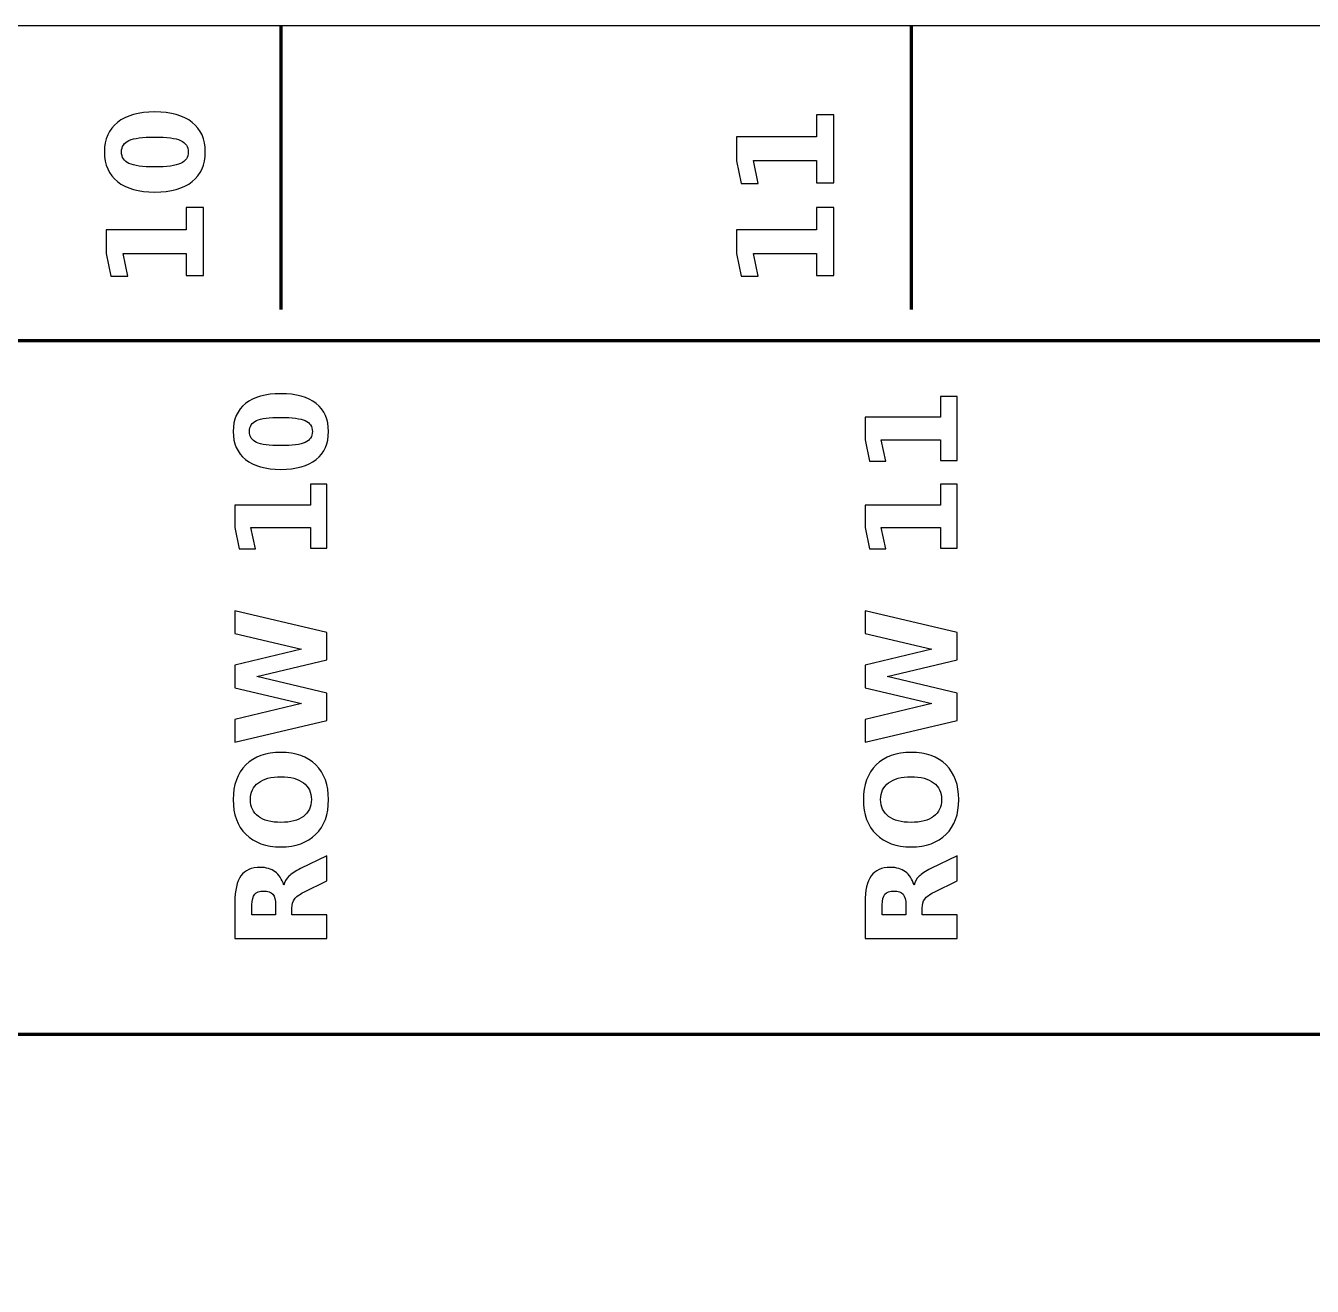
# Model space of a CAD drawing. Header units: centimetres. Extents: x -27.5 to 5.5, y -16.9 to -12.8.
# Drawn here: x -17.212 to -15.17, y -14.85 to -12.85 of the extents above; entities that cross this region are included whole.
import ezdxf

# ---------------------------------------------------------------- set-up
doc = ezdxf.new("R2010")
doc.units = ezdxf.units.CM
doc.header["$MEASUREMENT"] = 0
doc.layers.add('Layer 1', color=7, linetype='Continuous')

msp = doc.modelspace()

# ---------------------------------------------------------------- linework, layer by layer
at = {"layer": 'Layer 1', "color": 7}
msp.add_open_spline([(-27.5, -12.85), (-27.5, -12.85), (5.5, -12.85), (5.5, -12.85), (5.5, -12.85), (5.5, -12.85), (5.5, -16.85), (5.5, -16.85), (5.5, -16.85), (5.5, -16.85), (-27.5, -16.85), (-27.5, -16.85), (-27.5, -16.85), (-27.5, -16.85), (-27.5, -12.85), (-27.5, -12.85)], degree=3, knots=[0, 0, 0, 0, 0.25, 0.25, 0.25, 0.25, 0.5, 0.5, 0.5, 0.5, 0.75, 0.75, 0.75, 0.75, 1, 1, 1, 1], dxfattribs=at)
at = {"layer": 'Layer 1', "color": 250, "lineweight": 106}
for points in [[(-16.80684, -12.85), (-16.80684, -12.85), (-16.80686, -13.29999), (-16.80686, -13.29999)], [(-15.80684, -12.85), (-15.80684, -12.85), (-15.80686, -13.29999), (-15.80686, -13.29999)]]:
    msp.add_open_spline(points, degree=3, dxfattribs=at)
at = {"layer": 'Layer 1', "color": 250}
for points, knots in [([(-17.00671, -12.98679), (-16.98114, -12.98679), (-16.96142, -12.99229), (-16.94752, -13.00333), (-16.94752, -13.00333), (-16.93365, -13.01434), (-16.9267, -13.03), (-16.9267, -13.05025), (-16.9267, -13.05025), (-16.9267, -13.07057), (-16.93365, -13.08627), (-16.94752, -13.09728), (-16.94752, -13.09728), (-16.96142, -13.10832), (-16.98114, -13.11383), (-17.00671, -13.11383), (-17.00671, -13.11383), (-17.03232, -13.11383), (-17.05208, -13.10832), (-17.06598, -13.09728), (-17.06598, -13.09728), (-17.07984, -13.08627), (-17.08679, -13.07057), (-17.08679, -13.05025), (-17.08679, -13.05025), (-17.08679, -13.03), (-17.07984, -13.01434), (-17.06598, -13.00333), (-17.06598, -13.00333), (-17.05208, -12.99229), (-17.03232, -12.98679), (-17.00671, -12.98679)], [0, 0, 0, 0, 0.125, 0.125, 0.125, 0.125, 0.25, 0.25, 0.25, 0.25, 0.375, 0.375, 0.375, 0.375, 0.5, 0.5, 0.5, 0.5, 0.625, 0.625, 0.625, 0.625, 0.75, 0.75, 0.75, 0.75, 0.875, 0.875, 0.875, 0.875, 1, 1, 1, 1]), ([(-15.95718, -13.09915), (-15.95718, -13.09915), (-15.95718, -13.06401), (-15.95718, -13.06401), (-15.95718, -13.06401), (-15.95718, -13.06401), (-16.05691, -13.06401), (-16.05691, -13.06401), (-16.05691, -13.06401), (-16.05691, -13.06401), (-16.04947, -13.10007), (-16.04947, -13.10007), (-16.04947, -13.10007), (-16.04947, -13.10007), (-16.07656, -13.10007), (-16.07656, -13.10007), (-16.07656, -13.10007), (-16.07656, -13.10007), (-16.08401, -13.06422), (-16.08401, -13.06422), (-16.08401, -13.06422), (-16.08401, -13.06422), (-16.08401, -13.02641), (-16.08401, -13.02641), (-16.08401, -13.02641), (-16.08401, -13.02641), (-15.95718, -13.02641), (-15.95718, -13.02641), (-15.95718, -13.02641), (-15.95718, -13.02641), (-15.95718, -12.99127), (-15.95718, -12.99127), (-15.95718, -12.99127), (-15.95718, -12.99127), (-15.9297, -12.99127), (-15.9297, -12.99127), (-15.9297, -12.99127), (-15.9297, -12.99127), (-15.9297, -13.09915), (-15.9297, -13.09915), (-15.9297, -13.09915), (-15.9297, -13.09915), (-15.95718, -13.09915), (-15.95718, -13.09915)], [0, 0, 0, 0, 0.0909091, 0.0909091, 0.0909091, 0.0909091, 0.1818182, 0.1818182, 0.1818182, 0.1818182, 0.2727273, 0.2727273, 0.2727273, 0.2727273, 0.3636364, 0.3636364, 0.3636364, 0.3636364, 0.4545455, 0.4545455, 0.4545455, 0.4545455, 0.5454545, 0.5454545, 0.5454545, 0.5454545, 0.6363636, 0.6363636, 0.6363636, 0.6363636, 0.7272727, 0.7272727, 0.7272727, 0.7272727, 0.8181818, 0.8181818, 0.8181818, 0.8181818, 0.9090909, 0.9090909, 0.9090909, 0.9090909, 1, 1, 1, 1]), ([(-17.00699, -13.02658), (-17.02629, -13.02658), (-17.03987, -13.02838), (-17.04778, -13.03201), (-17.04778, -13.03201), (-17.05564, -13.03561), (-17.05959, -13.04172), (-17.05959, -13.05025), (-17.05959, -13.05025), (-17.05959, -13.05879), (-17.05564, -13.06489), (-17.04778, -13.06856), (-17.04778, -13.06856), (-17.03987, -13.0722), (-17.02629, -13.07403), (-17.00699, -13.07403), (-17.00699, -13.07403), (-16.98752, -13.07403), (-16.97376, -13.0722), (-16.96579, -13.06856), (-16.96579, -13.06856), (-16.95778, -13.06489), (-16.9538, -13.05879), (-16.9538, -13.05025), (-16.9538, -13.05025), (-16.9538, -13.04179), (-16.95778, -13.03572), (-16.96579, -13.03205), (-16.96579, -13.03205), (-16.97376, -13.02842), (-16.98752, -13.02658), (-17.00699, -13.02658)], [0, 0, 0, 0, 0.125, 0.125, 0.125, 0.125, 0.25, 0.25, 0.25, 0.25, 0.375, 0.375, 0.375, 0.375, 0.5, 0.5, 0.5, 0.5, 0.625, 0.625, 0.625, 0.625, 0.75, 0.75, 0.75, 0.75, 0.875, 0.875, 0.875, 0.875, 1, 1, 1, 1]), ([(-16.95718, -13.24644), (-16.95718, -13.24644), (-16.95718, -13.2113), (-16.95718, -13.2113), (-16.95718, -13.2113), (-16.95718, -13.2113), (-17.05691, -13.2113), (-17.05691, -13.2113), (-17.05691, -13.2113), (-17.05691, -13.2113), (-17.04947, -13.24736), (-17.04947, -13.24736), (-17.04947, -13.24736), (-17.04947, -13.24736), (-17.07656, -13.24736), (-17.07656, -13.24736), (-17.07656, -13.24736), (-17.07656, -13.24736), (-17.08401, -13.21151), (-17.08401, -13.21151), (-17.08401, -13.21151), (-17.08401, -13.21151), (-17.08401, -13.1737), (-17.08401, -13.1737), (-17.08401, -13.1737), (-17.08401, -13.1737), (-16.95718, -13.1737), (-16.95718, -13.1737), (-16.95718, -13.1737), (-16.95718, -13.1737), (-16.95718, -13.13856), (-16.95718, -13.13856), (-16.95718, -13.13856), (-16.95718, -13.13856), (-16.9297, -13.13856), (-16.9297, -13.13856), (-16.9297, -13.13856), (-16.9297, -13.13856), (-16.9297, -13.24644), (-16.9297, -13.24644), (-16.9297, -13.24644), (-16.9297, -13.24644), (-16.95718, -13.24644), (-16.95718, -13.24644)], [0, 0, 0, 0, 0.0909091, 0.0909091, 0.0909091, 0.0909091, 0.1818182, 0.1818182, 0.1818182, 0.1818182, 0.2727273, 0.2727273, 0.2727273, 0.2727273, 0.3636364, 0.3636364, 0.3636364, 0.3636364, 0.4545455, 0.4545455, 0.4545455, 0.4545455, 0.5454545, 0.5454545, 0.5454545, 0.5454545, 0.6363636, 0.6363636, 0.6363636, 0.6363636, 0.7272727, 0.7272727, 0.7272727, 0.7272727, 0.8181818, 0.8181818, 0.8181818, 0.8181818, 0.9090909, 0.9090909, 0.9090909, 0.9090909, 1, 1, 1, 1]), ([(-15.95718, -13.24644), (-15.95718, -13.24644), (-15.95718, -13.2113), (-15.95718, -13.2113), (-15.95718, -13.2113), (-15.95718, -13.2113), (-16.05691, -13.2113), (-16.05691, -13.2113), (-16.05691, -13.2113), (-16.05691, -13.2113), (-16.04947, -13.24736), (-16.04947, -13.24736), (-16.04947, -13.24736), (-16.04947, -13.24736), (-16.07656, -13.24736), (-16.07656, -13.24736), (-16.07656, -13.24736), (-16.07656, -13.24736), (-16.08401, -13.21151), (-16.08401, -13.21151), (-16.08401, -13.21151), (-16.08401, -13.21151), (-16.08401, -13.1737), (-16.08401, -13.1737), (-16.08401, -13.1737), (-16.08401, -13.1737), (-15.95718, -13.1737), (-15.95718, -13.1737), (-15.95718, -13.1737), (-15.95718, -13.1737), (-15.95718, -13.13856), (-15.95718, -13.13856), (-15.95718, -13.13856), (-15.95718, -13.13856), (-15.9297, -13.13856), (-15.9297, -13.13856), (-15.9297, -13.13856), (-15.9297, -13.13856), (-15.9297, -13.24644), (-15.9297, -13.24644), (-15.9297, -13.24644), (-15.9297, -13.24644), (-15.95718, -13.24644), (-15.95718, -13.24644)], [0, 0, 0, 0, 0.0909091, 0.0909091, 0.0909091, 0.0909091, 0.1818182, 0.1818182, 0.1818182, 0.1818182, 0.2727273, 0.2727273, 0.2727273, 0.2727273, 0.3636364, 0.3636364, 0.3636364, 0.3636364, 0.4545455, 0.4545455, 0.4545455, 0.4545455, 0.5454545, 0.5454545, 0.5454545, 0.5454545, 0.6363636, 0.6363636, 0.6363636, 0.6363636, 0.7272727, 0.7272727, 0.7272727, 0.7272727, 0.8181818, 0.8181818, 0.8181818, 0.8181818, 0.9090909, 0.9090909, 0.9090909, 0.9090909, 1, 1, 1, 1]), ([(-16.80681, -13.43382), (-16.78264, -13.43382), (-16.76401, -13.43902), (-16.75087, -13.44945), (-16.75087, -13.44945), (-16.73777, -13.45985), (-16.73121, -13.47465), (-16.73121, -13.49379), (-16.73121, -13.49379), (-16.73121, -13.51299), (-16.73777, -13.52782), (-16.75087, -13.53822), (-16.75087, -13.53822), (-16.76401, -13.54865), (-16.78264, -13.55385), (-16.80681, -13.55385), (-16.80681, -13.55385), (-16.83101, -13.55385), (-16.84967, -13.54865), (-16.86281, -13.53822), (-16.86281, -13.53822), (-16.87591, -13.52782), (-16.88247, -13.51299), (-16.88247, -13.49379), (-16.88247, -13.49379), (-16.88247, -13.47465), (-16.87591, -13.45985), (-16.86281, -13.44945), (-16.86281, -13.44945), (-16.84967, -13.43902), (-16.83101, -13.43382), (-16.80681, -13.43382)], [0, 0, 0, 0, 0.125, 0.125, 0.125, 0.125, 0.25, 0.25, 0.25, 0.25, 0.375, 0.375, 0.375, 0.375, 0.5, 0.5, 0.5, 0.5, 0.625, 0.625, 0.625, 0.625, 0.75, 0.75, 0.75, 0.75, 0.875, 0.875, 0.875, 0.875, 1, 1, 1, 1]), ([(-15.76001, -13.53999), (-15.76001, -13.53999), (-15.76001, -13.50679), (-15.76001, -13.50679), (-15.76001, -13.50679), (-15.76001, -13.50679), (-15.85424, -13.50679), (-15.85424, -13.50679), (-15.85424, -13.50679), (-15.85424, -13.50679), (-15.84721, -13.54085), (-15.84721, -13.54085), (-15.84721, -13.54085), (-15.84721, -13.54085), (-15.87281, -13.54085), (-15.87281, -13.54085), (-15.87281, -13.54085), (-15.87281, -13.54085), (-15.87984, -13.50699), (-15.87984, -13.50699), (-15.87984, -13.50699), (-15.87984, -13.50699), (-15.87984, -13.47125), (-15.87984, -13.47125), (-15.87984, -13.47125), (-15.87984, -13.47125), (-15.76001, -13.47125), (-15.76001, -13.47125), (-15.76001, -13.47125), (-15.76001, -13.47125), (-15.76001, -13.43805), (-15.76001, -13.43805), (-15.76001, -13.43805), (-15.76001, -13.43805), (-15.73404, -13.43805), (-15.73404, -13.43805), (-15.73404, -13.43805), (-15.73404, -13.43805), (-15.73404, -13.53999), (-15.73404, -13.53999), (-15.73404, -13.53999), (-15.73404, -13.53999), (-15.76001, -13.53999), (-15.76001, -13.53999)], [0, 0, 0, 0, 0.0909091, 0.0909091, 0.0909091, 0.0909091, 0.1818182, 0.1818182, 0.1818182, 0.1818182, 0.2727273, 0.2727273, 0.2727273, 0.2727273, 0.3636364, 0.3636364, 0.3636364, 0.3636364, 0.4545455, 0.4545455, 0.4545455, 0.4545455, 0.5454545, 0.5454545, 0.5454545, 0.5454545, 0.6363636, 0.6363636, 0.6363636, 0.6363636, 0.7272727, 0.7272727, 0.7272727, 0.7272727, 0.8181818, 0.8181818, 0.8181818, 0.8181818, 0.9090909, 0.9090909, 0.9090909, 0.9090909, 1, 1, 1, 1]), ([(-16.80707, -13.47142), (-16.82531, -13.47142), (-16.83814, -13.47312), (-16.84561, -13.47655), (-16.84561, -13.47655), (-16.85304, -13.47995), (-16.85677, -13.48572), (-16.85677, -13.49379), (-16.85677, -13.49379), (-16.85677, -13.50185), (-16.85304, -13.50762), (-16.84561, -13.51109), (-16.84561, -13.51109), (-16.83814, -13.51452), (-16.82531, -13.51625), (-16.80707, -13.51625), (-16.80707, -13.51625), (-16.78867, -13.51625), (-16.77567, -13.51452), (-16.76814, -13.51109), (-16.76814, -13.51109), (-16.76057, -13.50762), (-16.75681, -13.50185), (-16.75681, -13.49379), (-16.75681, -13.49379), (-16.75681, -13.48579), (-16.76057, -13.48005), (-16.76814, -13.47659), (-16.76814, -13.47659), (-16.77567, -13.47315), (-16.78867, -13.47142), (-16.80707, -13.47142)], [0, 0, 0, 0, 0.125, 0.125, 0.125, 0.125, 0.25, 0.25, 0.25, 0.25, 0.375, 0.375, 0.375, 0.375, 0.5, 0.5, 0.5, 0.5, 0.625, 0.625, 0.625, 0.625, 0.75, 0.75, 0.75, 0.75, 0.875, 0.875, 0.875, 0.875, 1, 1, 1, 1]), ([(-16.76001, -13.67916), (-16.76001, -13.67916), (-16.76001, -13.64596), (-16.76001, -13.64596), (-16.76001, -13.64596), (-16.76001, -13.64596), (-16.85424, -13.64596), (-16.85424, -13.64596), (-16.85424, -13.64596), (-16.85424, -13.64596), (-16.84721, -13.68002), (-16.84721, -13.68002), (-16.84721, -13.68002), (-16.84721, -13.68002), (-16.87281, -13.68002), (-16.87281, -13.68002), (-16.87281, -13.68002), (-16.87281, -13.68002), (-16.87984, -13.64616), (-16.87984, -13.64616), (-16.87984, -13.64616), (-16.87984, -13.64616), (-16.87984, -13.61042), (-16.87984, -13.61042), (-16.87984, -13.61042), (-16.87984, -13.61042), (-16.76001, -13.61042), (-16.76001, -13.61042), (-16.76001, -13.61042), (-16.76001, -13.61042), (-16.76001, -13.57722), (-16.76001, -13.57722), (-16.76001, -13.57722), (-16.76001, -13.57722), (-16.73404, -13.57722), (-16.73404, -13.57722), (-16.73404, -13.57722), (-16.73404, -13.57722), (-16.73404, -13.67916), (-16.73404, -13.67916), (-16.73404, -13.67916), (-16.73404, -13.67916), (-16.76001, -13.67916), (-16.76001, -13.67916)], [0, 0, 0, 0, 0.0909091, 0.0909091, 0.0909091, 0.0909091, 0.1818182, 0.1818182, 0.1818182, 0.1818182, 0.2727273, 0.2727273, 0.2727273, 0.2727273, 0.3636364, 0.3636364, 0.3636364, 0.3636364, 0.4545455, 0.4545455, 0.4545455, 0.4545455, 0.5454545, 0.5454545, 0.5454545, 0.5454545, 0.6363636, 0.6363636, 0.6363636, 0.6363636, 0.7272727, 0.7272727, 0.7272727, 0.7272727, 0.8181818, 0.8181818, 0.8181818, 0.8181818, 0.9090909, 0.9090909, 0.9090909, 0.9090909, 1, 1, 1, 1]), ([(-15.76001, -13.67916), (-15.76001, -13.67916), (-15.76001, -13.64596), (-15.76001, -13.64596), (-15.76001, -13.64596), (-15.76001, -13.64596), (-15.85424, -13.64596), (-15.85424, -13.64596), (-15.85424, -13.64596), (-15.85424, -13.64596), (-15.84721, -13.68002), (-15.84721, -13.68002), (-15.84721, -13.68002), (-15.84721, -13.68002), (-15.87281, -13.68002), (-15.87281, -13.68002), (-15.87281, -13.68002), (-15.87281, -13.68002), (-15.87984, -13.64616), (-15.87984, -13.64616), (-15.87984, -13.64616), (-15.87984, -13.64616), (-15.87984, -13.61042), (-15.87984, -13.61042), (-15.87984, -13.61042), (-15.87984, -13.61042), (-15.76001, -13.61042), (-15.76001, -13.61042), (-15.76001, -13.61042), (-15.76001, -13.61042), (-15.76001, -13.57722), (-15.76001, -13.57722), (-15.76001, -13.57722), (-15.76001, -13.57722), (-15.73404, -13.57722), (-15.73404, -13.57722), (-15.73404, -13.57722), (-15.73404, -13.57722), (-15.73404, -13.67916), (-15.73404, -13.67916), (-15.73404, -13.67916), (-15.73404, -13.67916), (-15.76001, -13.67916), (-15.76001, -13.67916)], [0, 0, 0, 0, 0.0909091, 0.0909091, 0.0909091, 0.0909091, 0.1818182, 0.1818182, 0.1818182, 0.1818182, 0.2727273, 0.2727273, 0.2727273, 0.2727273, 0.3636364, 0.3636364, 0.3636364, 0.3636364, 0.4545455, 0.4545455, 0.4545455, 0.4545455, 0.5454545, 0.5454545, 0.5454545, 0.5454545, 0.6363636, 0.6363636, 0.6363636, 0.6363636, 0.7272727, 0.7272727, 0.7272727, 0.7272727, 0.8181818, 0.8181818, 0.8181818, 0.8181818, 0.9090909, 0.9090909, 0.9090909, 0.9090909, 1, 1, 1, 1]), ([(-16.87984, -13.98685), (-16.87984, -13.98685), (-16.87984, -13.95082), (-16.87984, -13.95082), (-16.87984, -13.95082), (-16.87984, -13.95082), (-16.77387, -13.92562), (-16.77387, -13.92562), (-16.77387, -13.92562), (-16.77387, -13.92562), (-16.87984, -13.90062), (-16.87984, -13.90062), (-16.87984, -13.90062), (-16.87984, -13.90062), (-16.87984, -13.86439), (-16.87984, -13.86439), (-16.87984, -13.86439), (-16.87984, -13.86439), (-16.77387, -13.83939), (-16.77387, -13.83939), (-16.77387, -13.83939), (-16.77387, -13.83939), (-16.87984, -13.81419), (-16.87984, -13.81419), (-16.87984, -13.81419), (-16.87984, -13.81419), (-16.87984, -13.77845), (-16.87984, -13.77845), (-16.87984, -13.77845), (-16.87984, -13.77845), (-16.73404, -13.81282), (-16.73404, -13.81282), (-16.73404, -13.81282), (-16.73404, -13.81282), (-16.73404, -13.85619), (-16.73404, -13.85619), (-16.73404, -13.85619), (-16.73404, -13.85619), (-16.84487, -13.88265), (-16.84487, -13.88265), (-16.84487, -13.88265), (-16.84487, -13.88265), (-16.73404, -13.90882), (-16.73404, -13.90882), (-16.73404, -13.90882), (-16.73404, -13.90882), (-16.73404, -13.95219), (-16.73404, -13.95219), (-16.73404, -13.95219), (-16.73404, -13.95219), (-16.87984, -13.98685), (-16.87984, -13.98685)], [0, 0, 0, 0, 0.0769231, 0.0769231, 0.0769231, 0.0769231, 0.1538462, 0.1538462, 0.1538462, 0.1538462, 0.2307692, 0.2307692, 0.2307692, 0.2307692, 0.3076923, 0.3076923, 0.3076923, 0.3076923, 0.3846154, 0.3846154, 0.3846154, 0.3846154, 0.4615385, 0.4615385, 0.4615385, 0.4615385, 0.5384615, 0.5384615, 0.5384615, 0.5384615, 0.6153846, 0.6153846, 0.6153846, 0.6153846, 0.6923077, 0.6923077, 0.6923077, 0.6923077, 0.7692308, 0.7692308, 0.7692308, 0.7692308, 0.8461538, 0.8461538, 0.8461538, 0.8461538, 0.9230769, 0.9230769, 0.9230769, 0.9230769, 1, 1, 1, 1]), ([(-15.87984, -13.98685), (-15.87984, -13.98685), (-15.87984, -13.95082), (-15.87984, -13.95082), (-15.87984, -13.95082), (-15.87984, -13.95082), (-15.77387, -13.92562), (-15.77387, -13.92562), (-15.77387, -13.92562), (-15.77387, -13.92562), (-15.87984, -13.90062), (-15.87984, -13.90062), (-15.87984, -13.90062), (-15.87984, -13.90062), (-15.87984, -13.86439), (-15.87984, -13.86439), (-15.87984, -13.86439), (-15.87984, -13.86439), (-15.77387, -13.83939), (-15.77387, -13.83939), (-15.77387, -13.83939), (-15.77387, -13.83939), (-15.87984, -13.81419), (-15.87984, -13.81419), (-15.87984, -13.81419), (-15.87984, -13.81419), (-15.87984, -13.77845), (-15.87984, -13.77845), (-15.87984, -13.77845), (-15.87984, -13.77845), (-15.73404, -13.81282), (-15.73404, -13.81282), (-15.73404, -13.81282), (-15.73404, -13.81282), (-15.73404, -13.85619), (-15.73404, -13.85619), (-15.73404, -13.85619), (-15.73404, -13.85619), (-15.84487, -13.88265), (-15.84487, -13.88265), (-15.84487, -13.88265), (-15.84487, -13.88265), (-15.73404, -13.90882), (-15.73404, -13.90882), (-15.73404, -13.90882), (-15.73404, -13.90882), (-15.73404, -13.95219), (-15.73404, -13.95219), (-15.73404, -13.95219), (-15.73404, -13.95219), (-15.87984, -13.98685), (-15.87984, -13.98685)], [0, 0, 0, 0, 0.0769231, 0.0769231, 0.0769231, 0.0769231, 0.1538462, 0.1538462, 0.1538462, 0.1538462, 0.2307692, 0.2307692, 0.2307692, 0.2307692, 0.3076923, 0.3076923, 0.3076923, 0.3076923, 0.3846154, 0.3846154, 0.3846154, 0.3846154, 0.4615385, 0.4615385, 0.4615385, 0.4615385, 0.5384615, 0.5384615, 0.5384615, 0.5384615, 0.6153846, 0.6153846, 0.6153846, 0.6153846, 0.6923077, 0.6923077, 0.6923077, 0.6923077, 0.7692308, 0.7692308, 0.7692308, 0.7692308, 0.8461538, 0.8461538, 0.8461538, 0.8461538, 0.9230769, 0.9230769, 0.9230769, 0.9230769, 1, 1, 1, 1]), ([(-16.88247, -14.07788), (-16.88247, -14.05445), (-16.87577, -14.03608), (-16.86234, -14.02282), (-16.86234, -14.02282), (-16.84894, -14.00952), (-16.83041, -14.00288), (-16.80681, -14.00288), (-16.80681, -14.00288), (-16.78324, -14.00288), (-16.76474, -14.00952), (-16.75134, -14.02282), (-16.75134, -14.02282), (-16.73791, -14.03608), (-16.73121, -14.05445), (-16.73121, -14.07788), (-16.73121, -14.07788), (-16.73121, -14.10125), (-16.73791, -14.11958), (-16.75134, -14.13292), (-16.75134, -14.13292), (-16.76474, -14.14622), (-16.78324, -14.15288), (-16.80681, -14.15288), (-16.80681, -14.15288), (-16.83041, -14.15288), (-16.84894, -14.14622), (-16.86234, -14.13292), (-16.86234, -14.13292), (-16.87577, -14.11958), (-16.88247, -14.10125), (-16.88247, -14.07788)], [0, 0, 0, 0, 0.125, 0.125, 0.125, 0.125, 0.25, 0.25, 0.25, 0.25, 0.375, 0.375, 0.375, 0.375, 0.5, 0.5, 0.5, 0.5, 0.625, 0.625, 0.625, 0.625, 0.75, 0.75, 0.75, 0.75, 0.875, 0.875, 0.875, 0.875, 1, 1, 1, 1]), ([(-15.88247, -14.07788), (-15.88247, -14.05445), (-15.87577, -14.03608), (-15.86234, -14.02282), (-15.86234, -14.02282), (-15.84894, -14.00952), (-15.83041, -14.00288), (-15.80681, -14.00288), (-15.80681, -14.00288), (-15.78324, -14.00288), (-15.76474, -14.00952), (-15.75134, -14.02282), (-15.75134, -14.02282), (-15.73791, -14.03608), (-15.73121, -14.05445), (-15.73121, -14.07788), (-15.73121, -14.07788), (-15.73121, -14.10125), (-15.73791, -14.11958), (-15.75134, -14.13292), (-15.75134, -14.13292), (-15.76474, -14.14622), (-15.78324, -14.15288), (-15.80681, -14.15288), (-15.80681, -14.15288), (-15.83041, -14.15288), (-15.84894, -14.14622), (-15.86234, -14.13292), (-15.86234, -14.13292), (-15.87577, -14.11958), (-15.88247, -14.10125), (-15.88247, -14.07788)], [0, 0, 0, 0, 0.125, 0.125, 0.125, 0.125, 0.25, 0.25, 0.25, 0.25, 0.375, 0.375, 0.375, 0.375, 0.5, 0.5, 0.5, 0.5, 0.625, 0.625, 0.625, 0.625, 0.75, 0.75, 0.75, 0.75, 0.875, 0.875, 0.875, 0.875, 1, 1, 1, 1]), ([(-16.85524, -14.07788), (-16.85524, -14.08935), (-16.85101, -14.09822), (-16.84254, -14.10455), (-16.84254, -14.10455), (-16.83407, -14.11085), (-16.82217, -14.11402), (-16.80681, -14.11402), (-16.80681, -14.11402), (-16.79147, -14.11402), (-16.77961, -14.11085), (-16.77114, -14.10455), (-16.77114, -14.10455), (-16.76267, -14.09822), (-16.75844, -14.08935), (-16.75844, -14.07788), (-16.75844, -14.07788), (-16.75844, -14.06635), (-16.76267, -14.05745), (-16.77114, -14.05112), (-16.77114, -14.05112), (-16.77961, -14.04482), (-16.79147, -14.04165), (-16.80681, -14.04165), (-16.80681, -14.04165), (-16.82217, -14.04165), (-16.83407, -14.04482), (-16.84254, -14.05112), (-16.84254, -14.05112), (-16.85101, -14.05745), (-16.85524, -14.06635), (-16.85524, -14.07788)], [0, 0, 0, 0, 0.125, 0.125, 0.125, 0.125, 0.25, 0.25, 0.25, 0.25, 0.375, 0.375, 0.375, 0.375, 0.5, 0.5, 0.5, 0.5, 0.625, 0.625, 0.625, 0.625, 0.75, 0.75, 0.75, 0.75, 0.875, 0.875, 0.875, 0.875, 1, 1, 1, 1]), ([(-15.85524, -14.07788), (-15.85524, -14.08935), (-15.85101, -14.09822), (-15.84254, -14.10455), (-15.84254, -14.10455), (-15.83407, -14.11085), (-15.82217, -14.11402), (-15.80681, -14.11402), (-15.80681, -14.11402), (-15.79147, -14.11402), (-15.77961, -14.11085), (-15.77114, -14.10455), (-15.77114, -14.10455), (-15.76267, -14.09822), (-15.75844, -14.08935), (-15.75844, -14.07788), (-15.75844, -14.07788), (-15.75844, -14.06635), (-15.76267, -14.05745), (-15.77114, -14.05112), (-15.77114, -14.05112), (-15.77961, -14.04482), (-15.79147, -14.04165), (-15.80681, -14.04165), (-15.80681, -14.04165), (-15.82217, -14.04165), (-15.83407, -14.04482), (-15.84254, -14.05112), (-15.84254, -14.05112), (-15.85101, -14.05745), (-15.85524, -14.06635), (-15.85524, -14.07788)], [0, 0, 0, 0, 0.125, 0.125, 0.125, 0.125, 0.25, 0.25, 0.25, 0.25, 0.375, 0.375, 0.375, 0.375, 0.5, 0.5, 0.5, 0.5, 0.625, 0.625, 0.625, 0.625, 0.75, 0.75, 0.75, 0.75, 0.875, 0.875, 0.875, 0.875, 1, 1, 1, 1]), ([(-16.78921, -14.26088), (-16.78921, -14.26088), (-16.73404, -14.26088), (-16.73404, -14.26088), (-16.73404, -14.26088), (-16.73404, -14.26088), (-16.73404, -14.29848), (-16.73404, -14.29848), (-16.73404, -14.29848), (-16.73404, -14.29848), (-16.87984, -14.29848), (-16.87984, -14.29848), (-16.87984, -14.29848), (-16.87984, -14.29848), (-16.87984, -14.24105), (-16.87984, -14.24105), (-16.87984, -14.24105), (-16.87984, -14.22185), (-16.87661, -14.20775), (-16.87017, -14.19882), (-16.87017, -14.19882), (-16.86374, -14.18985), (-16.85354, -14.18538), (-16.83961, -14.18538), (-16.83961, -14.18538), (-16.82997, -14.18538), (-16.82204, -14.18772), (-16.81587, -14.19235), (-16.81587, -14.19235), (-16.80967, -14.19702), (-16.80511, -14.20405), (-16.80217, -14.21342), (-16.80217, -14.21342), (-16.80101, -14.20828), (-16.79837, -14.20365), (-16.79424, -14.19958), (-16.79424, -14.19958), (-16.79011, -14.19552), (-16.78384, -14.19142), (-16.77544, -14.18725), (-16.77544, -14.18725), (-16.77544, -14.18725), (-16.73404, -14.16682), (-16.73404, -14.16682), (-16.73404, -14.16682), (-16.73404, -14.16682), (-16.73404, -14.20688), (-16.73404, -14.20688), (-16.73404, -14.20688), (-16.73404, -14.20688), (-16.77027, -14.22465), (-16.77027, -14.22465), (-16.77027, -14.22465), (-16.77754, -14.22822), (-16.78254, -14.23185), (-16.78521, -14.23555), (-16.78521, -14.23555), (-16.78787, -14.23922), (-16.78921, -14.24412), (-16.78921, -14.25025), (-16.78921, -14.25025), (-16.78921, -14.25025), (-16.78921, -14.26088), (-16.78921, -14.26088)], [0, 0, 0, 0, 0.0625, 0.0625, 0.0625, 0.0625, 0.125, 0.125, 0.125, 0.125, 0.1875, 0.1875, 0.1875, 0.1875, 0.25, 0.25, 0.25, 0.25, 0.3125, 0.3125, 0.3125, 0.3125, 0.375, 0.375, 0.375, 0.375, 0.4375, 0.4375, 0.4375, 0.4375, 0.5, 0.5, 0.5, 0.5, 0.5625, 0.5625, 0.5625, 0.5625, 0.625, 0.625, 0.625, 0.625, 0.6875, 0.6875, 0.6875, 0.6875, 0.75, 0.75, 0.75, 0.75, 0.8125, 0.8125, 0.8125, 0.8125, 0.875, 0.875, 0.875, 0.875, 0.9375, 0.9375, 0.9375, 0.9375, 1, 1, 1, 1]), ([(-15.78921, -14.26088), (-15.78921, -14.26088), (-15.73404, -14.26088), (-15.73404, -14.26088), (-15.73404, -14.26088), (-15.73404, -14.26088), (-15.73404, -14.29848), (-15.73404, -14.29848), (-15.73404, -14.29848), (-15.73404, -14.29848), (-15.87984, -14.29848), (-15.87984, -14.29848), (-15.87984, -14.29848), (-15.87984, -14.29848), (-15.87984, -14.24105), (-15.87984, -14.24105), (-15.87984, -14.24105), (-15.87984, -14.22185), (-15.87661, -14.20775), (-15.87017, -14.19882), (-15.87017, -14.19882), (-15.86374, -14.18985), (-15.85354, -14.18538), (-15.83961, -14.18538), (-15.83961, -14.18538), (-15.82997, -14.18538), (-15.82204, -14.18772), (-15.81587, -14.19235), (-15.81587, -14.19235), (-15.80967, -14.19702), (-15.80511, -14.20405), (-15.80217, -14.21342), (-15.80217, -14.21342), (-15.80101, -14.20828), (-15.79837, -14.20365), (-15.79424, -14.19958), (-15.79424, -14.19958), (-15.79011, -14.19552), (-15.78384, -14.19142), (-15.77544, -14.18725), (-15.77544, -14.18725), (-15.77544, -14.18725), (-15.73404, -14.16682), (-15.73404, -14.16682), (-15.73404, -14.16682), (-15.73404, -14.16682), (-15.73404, -14.20688), (-15.73404, -14.20688), (-15.73404, -14.20688), (-15.73404, -14.20688), (-15.77027, -14.22465), (-15.77027, -14.22465), (-15.77027, -14.22465), (-15.77754, -14.22822), (-15.78254, -14.23185), (-15.78521, -14.23555), (-15.78521, -14.23555), (-15.78787, -14.23922), (-15.78921, -14.24412), (-15.78921, -14.25025), (-15.78921, -14.25025), (-15.78921, -14.25025), (-15.78921, -14.26088), (-15.78921, -14.26088)], [0, 0, 0, 0, 0.0625, 0.0625, 0.0625, 0.0625, 0.125, 0.125, 0.125, 0.125, 0.1875, 0.1875, 0.1875, 0.1875, 0.25, 0.25, 0.25, 0.25, 0.3125, 0.3125, 0.3125, 0.3125, 0.375, 0.375, 0.375, 0.375, 0.4375, 0.4375, 0.4375, 0.4375, 0.5, 0.5, 0.5, 0.5, 0.5625, 0.5625, 0.5625, 0.5625, 0.625, 0.625, 0.625, 0.625, 0.6875, 0.6875, 0.6875, 0.6875, 0.75, 0.75, 0.75, 0.75, 0.8125, 0.8125, 0.8125, 0.8125, 0.875, 0.875, 0.875, 0.875, 0.9375, 0.9375, 0.9375, 0.9375, 1, 1, 1, 1]), ([(-16.81517, -14.24505), (-16.81517, -14.23718), (-16.81664, -14.23152), (-16.81957, -14.22812), (-16.81957, -14.22812), (-16.82251, -14.22468), (-16.82734, -14.22298), (-16.83404, -14.22298), (-16.83404, -14.22298), (-16.84067, -14.22298), (-16.84544, -14.22468), (-16.84831, -14.22812), (-16.84831, -14.22812), (-16.85117, -14.23152), (-16.85261, -14.23718), (-16.85261, -14.24505), (-16.85261, -14.24505), (-16.85261, -14.24505), (-16.85261, -14.26088), (-16.85261, -14.26088), (-16.85261, -14.26088), (-16.85261, -14.26088), (-16.81517, -14.26088), (-16.81517, -14.26088), (-16.81517, -14.26088), (-16.81517, -14.26088), (-16.81517, -14.24505), (-16.81517, -14.24505)], [0, 0, 0, 0, 0.1428571, 0.1428571, 0.1428571, 0.1428571, 0.2857143, 0.2857143, 0.2857143, 0.2857143, 0.4285714, 0.4285714, 0.4285714, 0.4285714, 0.5714286, 0.5714286, 0.5714286, 0.5714286, 0.7142857, 0.7142857, 0.7142857, 0.7142857, 0.8571429, 0.8571429, 0.8571429, 0.8571429, 1, 1, 1, 1]), ([(-15.81517, -14.24505), (-15.81517, -14.23718), (-15.81664, -14.23152), (-15.81957, -14.22812), (-15.81957, -14.22812), (-15.82251, -14.22468), (-15.82734, -14.22298), (-15.83404, -14.22298), (-15.83404, -14.22298), (-15.84067, -14.22298), (-15.84544, -14.22468), (-15.84831, -14.22812), (-15.84831, -14.22812), (-15.85117, -14.23152), (-15.85261, -14.23718), (-15.85261, -14.24505), (-15.85261, -14.24505), (-15.85261, -14.24505), (-15.85261, -14.26088), (-15.85261, -14.26088), (-15.85261, -14.26088), (-15.85261, -14.26088), (-15.81517, -14.26088), (-15.81517, -14.26088), (-15.81517, -14.26088), (-15.81517, -14.26088), (-15.81517, -14.24505), (-15.81517, -14.24505)], [0, 0, 0, 0, 0.1428571, 0.1428571, 0.1428571, 0.1428571, 0.2857143, 0.2857143, 0.2857143, 0.2857143, 0.4285714, 0.4285714, 0.4285714, 0.4285714, 0.5714286, 0.5714286, 0.5714286, 0.5714286, 0.7142857, 0.7142857, 0.7142857, 0.7142857, 0.8571429, 0.8571429, 0.8571429, 0.8571429, 1, 1, 1, 1])]:
    msp.add_open_spline(points, degree=3, knots=knots, dxfattribs=at)
at = {"layer": 'Layer 1', "color": 250, "lineweight": 100}
msp.add_open_spline([(-26.05684, -14.45), (-26.05684, -14.45), (-26.05684, -13.35), (-26.05684, -13.35), (-26.05684, -13.35), (-26.05684, -13.35), (3.51816, -13.35), (3.51816, -13.35), (3.51816, -13.35), (3.51816, -13.35), (3.51816, -14.45), (3.51816, -14.45), (3.51816, -14.45), (3.51816, -14.45), (-26.05684, -14.45), (-26.05684, -14.45)], degree=3, knots=[0, 0, 0, 0, 0.25, 0.25, 0.25, 0.25, 0.5, 0.5, 0.5, 0.5, 0.75, 0.75, 0.75, 0.75, 1, 1, 1, 1], dxfattribs=at)

doc.saveas('drawing.dxf')
